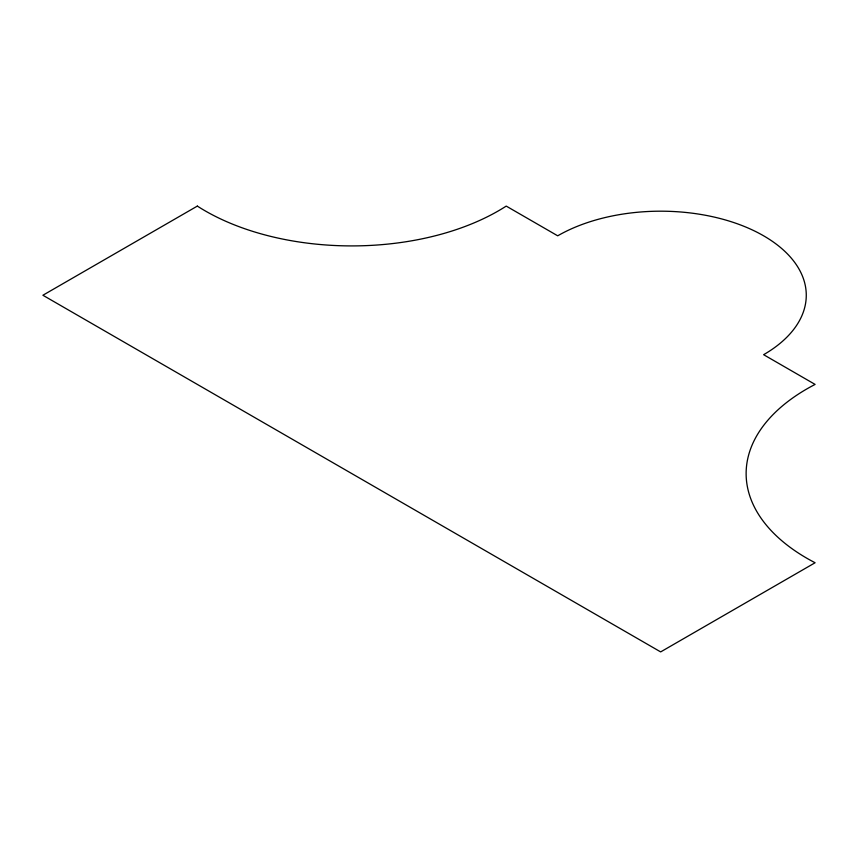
<?xml version="1.0" encoding="UTF-8"?>
<svg xmlns="http://www.w3.org/2000/svg" width="858" height="858" viewBox="0 0 858 858"><rect width="100%" height="100%" fill="white"/><g stroke="black" fill="none" stroke-linecap="round" stroke-linejoin="round"><path stroke-width="1.29" d="M197.34 206.092L42.9 295.249L660.66 651.908L815.1 562.751A207.4 119.745 0 0 1 815.1 384.416L763.62 354.697A145.603 84.063 0 0 0 763.62 235.811A145.603 84.063 0 0 0 557.7 235.811L506.22 206.092A207.4 119.745 0 0 1 197.34 206.092"/></g></svg>
